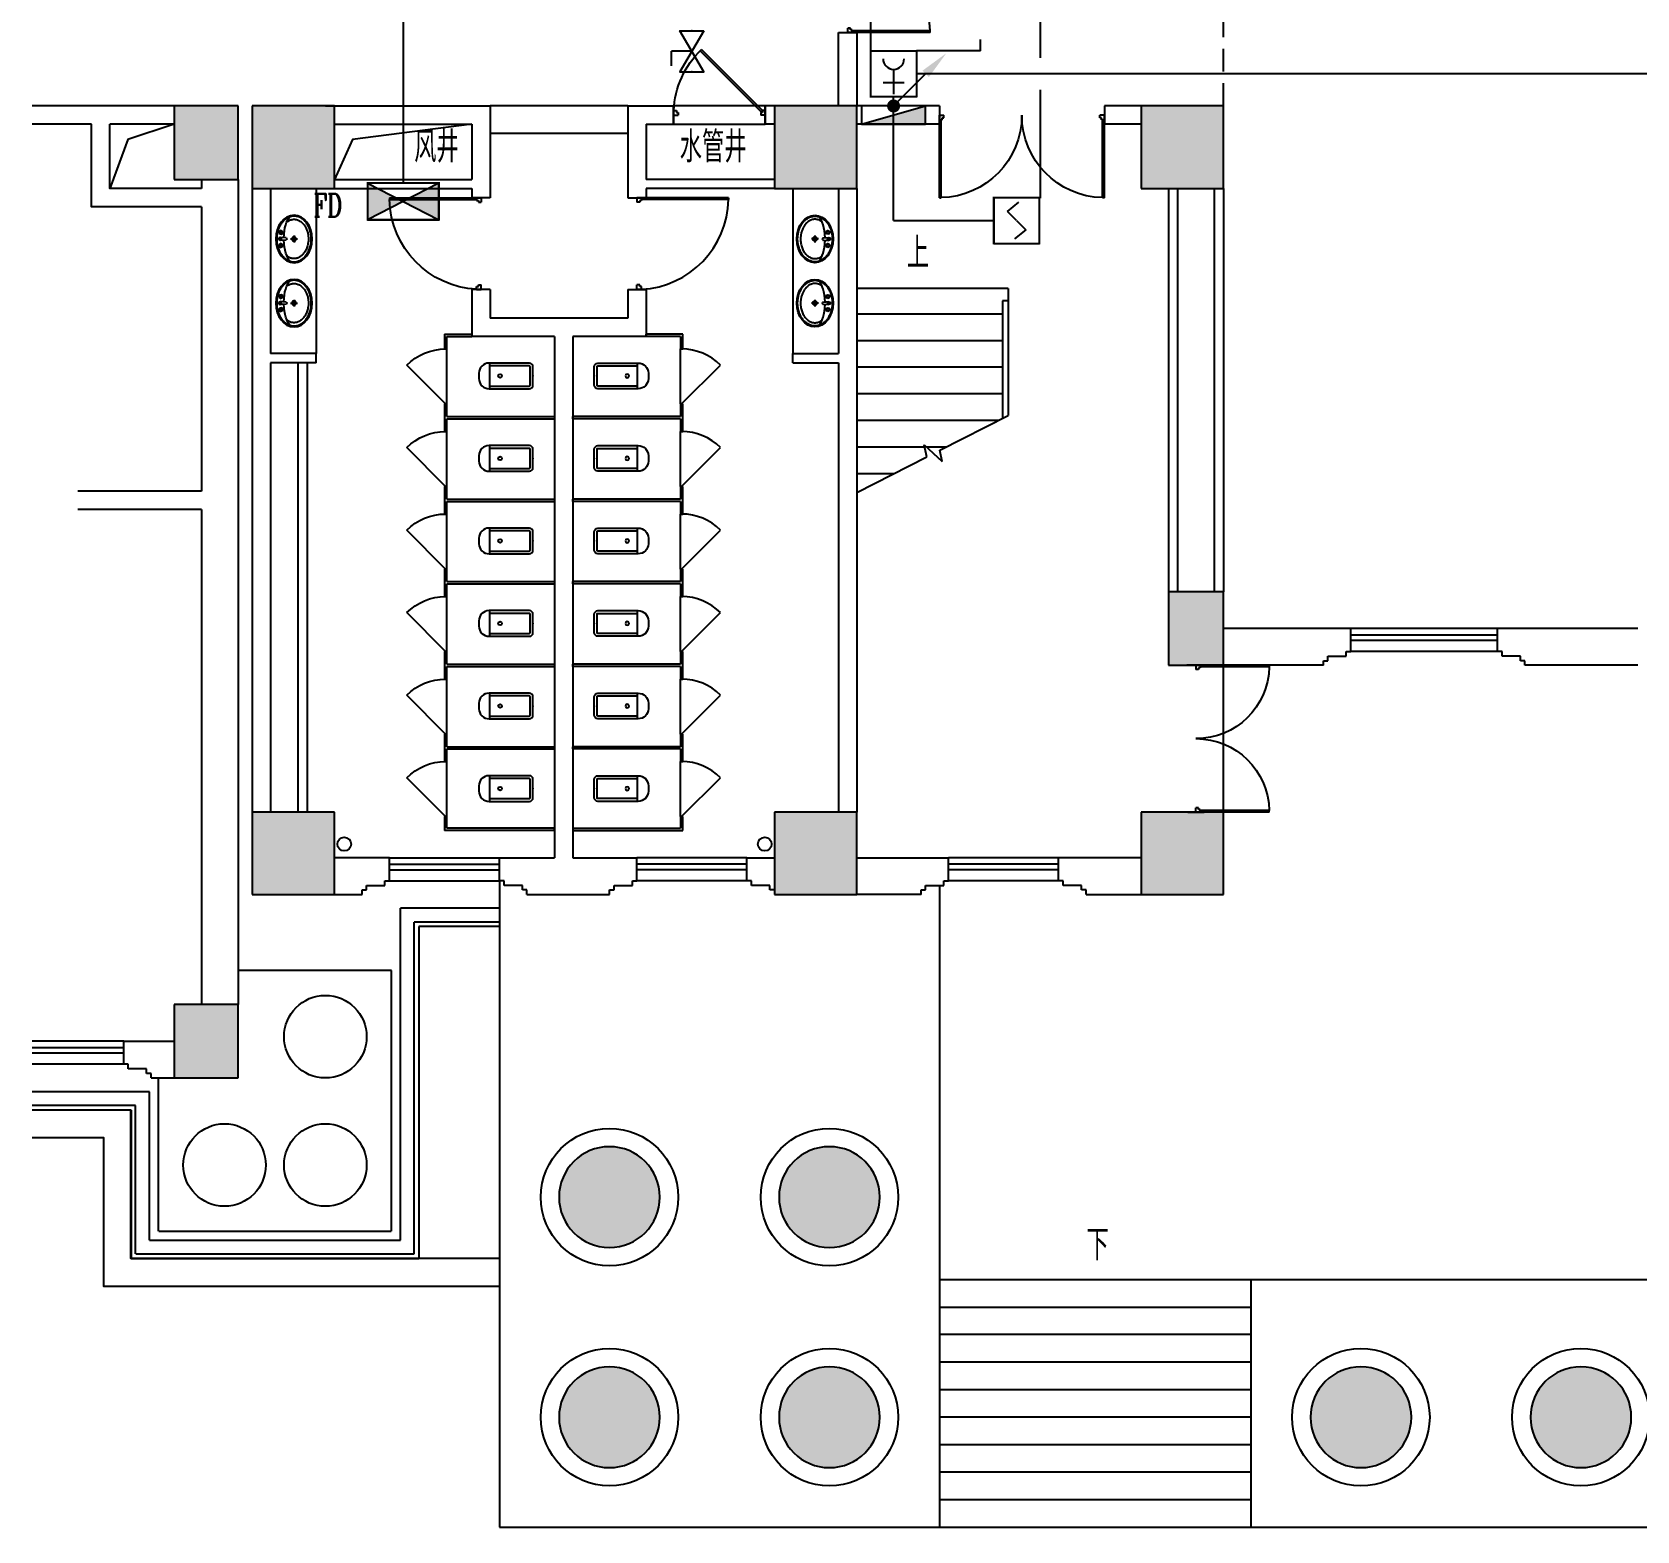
# Model space of a CAD drawing. Extents: x 190999 to 918899, y -200814 to 215286.
# Drawn here: x 686949 to 704460, y 56064 to 72409 of the extents above; entities that cross this region are included whole.
import ezdxf

# ---------------------------------------------------------------- set-up
doc = ezdxf.new("R2010")
doc.units = 0
doc.header["$LTSCALE"] = 1000
doc.header["$MEASUREMENT"] = 0
doc.linetypes.add('HIDDEN', pattern=[0.375, 0.25, -0.125])
for name, color, linetype in [('00-EQUIP', 3, 'Continuous'), ('00-LWIRE', 4, 'Continuous'), ('00-WIRE-4', 6, 'Continuous'), ('A-卫生间', 250, 'Continuous'), ('A-墙线', 2, 'Continuous'), ('A-外包装修', 250, 'Continuous'), ('A-外窗', 145, 'Continuous'), ('A-门', 167, 'Continuous'), ('COLUMN', 2, 'Continuous'), ('DIM_SYMB', 3, 'Continuous'), ('EQUIP_消火栓', 1, 'Continuous'), ('PUB_HATCH', 250, 'Continuous'), ('PUB_TEXT', 7, 'Continuous'), ('STAIR', 5, 'Continuous'), ('屋面排水', 4, 'Continuous'), ('房间名称', 7, 'Continuous'), ('暖通-风-说明', 3, 'Continuous'), ('洞口线', 165, 'Continuous'), ('雨水管', 151, 'Continuous')]:
    doc.layers.add(name, color=color, linetype=linetype)
doc.styles.add('_TCH_DIM', font='SIMPLEX', dxfattribs={"bigfont": 'GBCBIG'})
doc.styles.add('HZ-ZGBZ', font='romanc.shx', dxfattribs={"width": 0.65})
doc.styles.get("Standard").update_dxf_attribs({"font": 'simhei.ttf'})
doc.styles.add('XXK', font='romans.shx', dxfattribs={"width": 0.75, "bigfont": 'hzf.shx'})
doc.linetypes.add('XLINE', pattern='A,1,-0.2,["X",XXK,S=0.2,R=0,X=-0.1,Y=-0.09],-0.15', length=1.35)

# ---------------------------------------------------------------- blocks, each defined once
blk = doc.blocks.new('lt1f')
at = {"layer": 'STAIR'}
for p, q in [((1690, 1950), (1825, 1950)), ((1690, 1950), (1690, 300)), ((1825, 1950), (3076, 1950)), ((1825, 1950), (3076, 1950)), ((1825, 1950), (1825, 1890)), ((3454, 1205), (3076, 1950)), ((1825, 1890), (3107, 1890)), ((1970, 1890), (1970, 300)), ((2260, 1890), (2260, 300)), ((2550, 1890), (2550, 300)), ((2840, 1890), (2840, 300)), ((3130, 1844), (3130, 300)), ((3394, 1035), (3578, 1231)), ((3420, 1273), (3420, 1062)), ((3578, 1231), (3454, 1205)), ((3527, 1063), (3394, 1035)), ((3914, 300), (3527, 1063)), ((3420, 1040), (3420, 300)), ((3710, 701), (3710, 300)), ((1690, 300), (3914, 300))]:
    blk.add_line(p, q, dxfattribs=at)
blk = doc.blocks.new('m1800')
at = {"layer": 'A-墙线'}
for p, q in [((-900, -100), (-900, 100)), ((900, -100), (900, 100))]:
    blk.add_line(p, q, dxfattribs=at)
at = {"layer": 'A-门'}
for p, q in [((-900, 900), (-900, 0)), ((-900, 900), (-880, 900)), ((-880, 900), (-880, 50)), ((880, 900), (880, 50)), ((900, 900), (880, 900)), ((900, 900), (900, 0)), ((-900, 50), (-870, 50)), ((-900, 0), (-850, 0)), ((-870, 50), (-870, 30)), ((-870, 30), (-850, 30)), ((-850, 30), (-850, 0)), ((850, 30), (850, 0)), ((870, 30), (850, 30)), ((900, 0), (850, 0)), ((870, 50), (870, 30)), ((900, 50), (870, 50))]:
    blk.add_line(p, q, dxfattribs=at)
for centre, start, end in [((-900, 0), 0, 88.7267), ((900, 0), 91.2733, 180)]:
    blk.add_arc(centre, 900, start, end, dxfattribs=at)
blk = doc.blocks.new('m1000')
at = {"layer": 'A-墙线'}
for p, q in [((0, 0), (0, 200)), ((1000, 0), (1000, 200))]:
    blk.add_line(p, q, dxfattribs=at)
at = {"layer": 'A-门'}
for p, q in [((0, 1100), (0, 100)), ((0, 1100), (20, 1100)), ((20, 1100), (20, 150)), ((0, 150), (30, 150)), ((0, 100), (50, 100)), ((30, 150), (30, 130)), ((30, 130), (50, 130)), ((50, 130), (50, 100)), ((950, 130), (950, 100)), ((970, 130), (950, 130)), ((1000, 100), (950, 100)), ((970, 150), (970, 130)), ((1000, 150), (970, 150)), ((1000, 150), (1000, 100))]:
    blk.add_line(p, q, dxfattribs=at)
blk.add_arc((0, 100), 1000, 2.866, 88.854, dxfattribs=at)
blk = doc.blocks.new('手盆')
at = {"layer": 'A-卫生间'}
for p, q in [((113, 12), (46, 16)), ((160, 0), (235, 0)), ((198, -37), (198, 38)), ((113, -11), (46, -16))]:
    blk.add_line(p, q, dxfattribs=at)
for centre, major_axis, ratio, start_param, end_param in [((198, 0), (0, 259), 0.763797, 3.141593, 9.424778), ((194, 0), (0, 259), 0.413212, 0.351725, 1.519021), ((106, 0), (0, 13.9), 0.9, 3.760941, 5.663837), ((194, 0), (0, 259), 0.413212, 1.620217, 2.789865)]:
    blk.add_ellipse(centre, major_axis=major_axis, ratio=ratio, start_param=start_param, end_param=end_param, dxfattribs=at)
for centre, major_axis in [((46, 0), (0, 15.8)), ((56, 71), (0, 20.6)), ((56, 71), (0, 15.6)), ((198, 0), (0, 23.4)), ((56, -71), (0, 20.6)), ((56, -71), (0, 15.6))]:
    blk.add_ellipse(centre, major_axis=major_axis, ratio=0.9, dxfattribs=at)
for points, knots in [([(198, -249), (204, -249), (211, -249), (228, -246), (239, -243), (260, -236), (270, -231), (290, -218), (299, -211), (317, -194), (325, -185), (340, -164), (347, -153), (360, -129), (365, -116), (374, -90), (378, -76), (383, -48), (385, -34), (387, -5), (387, 9), (385, 38), (383, 52), (377, 80), (373, 94), (364, 120), (358, 133), (345, 156), (338, 167), (323, 187), (314, 197), (296, 213), (287, 220), (267, 232), (257, 237), (236, 244), (225, 247), (204, 249), (193, 249), (171, 247), (161, 245), (140, 237), (129, 232), (110, 221), (100, 213), (82, 197), (74, 188), (58, 168), (51, 157), (38, 133), (32, 121), (23, 95), (19, 81), (13, 53), (11, 39), (9, 10), (9, -4), (10, -33), (12, -47), (18, -75), (21, -89), (30, -115), (36, -128), (48, -152), (55, -163), (70, -184), (78, -193), (96, -210), (105, -218), (125, -230), (135, -235), (156, -243), (167, -246), (184, -249), (191, -249), (198, -249)], [0, 0, 0, 0, 0.105369, 0.105369, 0.278747, 0.278747, 0.452125, 0.452125, 0.625504, 0.625504, 0.798882, 0.798882, 0.97226, 0.97226, 1.145639, 1.145639, 1.319017, 1.319017, 1.492395, 1.492395, 1.665774, 1.665774, 1.839152, 1.839152, 2.01253, 2.01253, 2.185909, 2.185909, 2.359287, 2.359287, 2.532665, 2.532665, 2.706044, 2.706044, 2.879422, 2.879422, 3.0528, 3.0528, 3.226179, 3.226179, 3.399557, 3.399557, 3.572935, 3.572935, 3.746313, 3.746313, 3.919692, 3.919692, 4.09307, 4.09307, 4.266448, 4.266448, 4.439827, 4.439827, 4.613205, 4.613205, 4.786583, 4.786583, 4.959962, 4.959962, 5.13334, 5.13334, 5.306718, 5.306718, 5.480097, 5.480097, 5.653475, 5.653475, 5.826853, 5.826853, 6.000232, 6.000232, 6.17361, 6.17361, 6.283185, 6.283185, 6.283185, 6.283185]), ([(119, -185), (121, -187), (123, -188), (130, -193), (135, -196), (146, -202), (152, -205), (163, -209), (169, -210), (180, -213), (186, -214), (194, -214), (196, -214), (198, -214), (204, -214), (209, -214), (222, -212), (229, -210), (241, -206), (245, -204), (254, -200), (259, -197), (269, -191), (275, -187), (286, -178), (291, -173), (300, -162), (304, -158), (314, -145), (319, -137), (327, -123), (329, -118), (334, -107), (336, -101), (341, -89), (343, -83), (346, -71), (348, -64), (351, -49), (352, -40), (354, -22), (355, -13), (355, 5), (355, 14), (354, 32), (352, 41), (349, 58), (348, 66), (343, 81), (341, 89), (335, 104), (332, 111), (326, 125), (322, 132), (314, 144), (310, 150), (301, 162), (296, 167), (287, 177), (281, 181), (272, 189), (267, 192), (256, 199), (250, 202), (238, 207), (233, 209), (223, 211), (217, 212), (205, 214), (198, 214), (186, 213), (181, 213), (171, 211), (166, 210), (151, 205), (141, 200), (128, 191), (123, 188), (119, 185)], [5.740897, 5.740897, 5.740897, 5.740897, 5.780874, 5.780874, 5.896829, 5.896829, 6.012784, 6.012784, 6.128739, 6.128739, 6.240697, 6.240697, 6.283185, 6.283185, 6.283185, 6.399826, 6.399826, 6.5409, 6.5409, 6.634, 6.634, 6.7271, 6.7271, 6.852188, 6.852188, 6.977276, 6.977276, 7.077377, 7.077377, 7.229977, 7.229977, 7.317389, 7.317389, 7.404801, 7.404801, 7.497094, 7.497094, 7.589386, 7.589386, 7.712334, 7.712334, 7.835281, 7.835281, 7.958228, 7.958228, 8.081175, 8.081175, 8.194983, 8.194983, 8.30879, 8.30879, 8.422598, 8.422598, 8.537599, 8.537599, 8.6526, 8.6526, 8.767602, 8.767602, 8.884432, 8.884432, 8.982435, 8.982435, 9.119467, 9.119467, 9.224191, 9.224191, 9.328914, 9.328914, 9.470087, 9.470087, 9.571187, 9.571187, 9.672288, 9.672288, 9.874489, 9.874489, 9.967059, 9.967059, 9.967059, 9.967059])]:
    blk.add_open_spline(points, degree=3, knots=knots, dxfattribs=at)
blk.add_point((46, 0), dxfattribs=at)
blk = doc.blocks.new('bfm01')
at = {"layer": 'A-墙线'}
for p, q in [((-200, 0), (0, 0)), ((-200, -1000), (0, -1000))]:
    blk.add_line(p, q, dxfattribs=at)
at = {"layer": 'A-门'}
for p, q in [((-200, -1000), (-200, 0)), ((-100, 0), (-100, -50)), ((-70, -50), (-100, -50)), ((-50, -30), (-70, -30)), ((-70, -30), (-70, -50)), ((-64, -44), (-50, -30)), ((-64, -44), (603, -711)), ((-50, 0), (-50, -30)), ((-50, -30), (617, -697)), ((0, 0), (0, -1000)), ((-70, -950), (-100, -950)), ((-100, -1000), (-100, -950)), ((-50, -1000), (-100, -1000)), ((-70, -970), (-70, -950)), ((-50, -970), (-70, -970)), ((-50, -1000), (-50, -970))]:
    blk.add_line(p, q, dxfattribs=at)
blk.add_arc((-100, 0), 1000, 272.866, 315.8103, dxfattribs=at)
blk = doc.blocks.new('$TwtSys$00000434')
for p, q in [((-0.5, 0.5), (-0.5, -0.5)), ((-0.5, -0.5), (0.5, 0.5)), ((0.5, 0.5), (-0.5, 0.5)), ((0.5, -0.5), (0.5, 0.5)), ((-0.5, -0.5), (0.5, -0.5))]:
    blk.add_line(p, q)
blk.add_solid([(0.5, -0.5), (0.5, 0.5), (-0.5, -0.5)])
blk = doc.blocks.new('$lvtry$00000200')
for p, q in [((-140, -40, 0), (-140, -480, 0)), ((-110, -40, 0), (-110, -470, 0)), ((100, 0, 0), (-100, 0, 0)), ((100, -30, 0), (-100, -30, 0)), ((110, -470, 0), (110, -40, 0)), ((140, -480, 0), (140, -40, 0)), ((140, -470, 0), (-140, -470, 0)), ((-30, -590, 0), (30, -590, 0))]:
    blk.add_line(p, q)
blk.add_circle((0, -359, 0), 20)
for centre, radius, start, end in [((-100, -40, 0), 40, 90, 180), ((-100, -40, 0), 10, 90, 180), ((100, -40, 0), 40, 0, 90), ((100, -40, 0), 10, 0, 90), ((-30, -480, 0), 110, 180, 270), ((30, -480, 0), 110, 270, 0)]:
    blk.add_arc(centre, radius, start, end)
blk.add_point((0, 0))
blk = doc.blocks.new('$DorLib2D$00000114')
at = {"color": 0}
blk.add_line((0.5, 0), (-0.207, 0.707), dxfattribs=at)
blk.add_arc((0.5, 0), 1, 135, 180, dxfattribs=at)
blk = doc.blocks.new('_LINKPT1')
at = {"color": 0}
blk.add_line((0, 0), (0, 0), dxfattribs=at)
blk = doc.blocks.new('J62IR8YJ')
for p, q in [((-0.5, 1), (0.5, 1)), ((-0.5, 0), (-0.5, 1)), ((0.5, 1), (0.5, 0)), ((0, 0.598), (0, 0.06)), ((0.5, 0), (-0.5, 0)), ((-0.231, 0.312), (0.231, 0.312))]:
    blk.add_line(p, q)
at = {"const_width": 0.04, "flags": 128}
blk.add_lwpolyline([(-0.5, 0), (-0.5, 1), (0.5, 1), (0.5, 0)], close=True, dxfattribs=at)
blk.add_arc((0, 0.829), 0.231, 180, 0)
at = {"xscale": 0.002, "yscale": 0.00200000000000955, "zscale": 0.002}
for p in [(0, 1), (-0.5, 0.5), (0.5, 0.5), (0, 0)]:
    blk.add_blockref('_LINKPT1', p, dxfattribs=at)
at = {"flags": 9}
blk.add_attdef('A', (0, 0), '', height=0.00002, dxfattribs=at)
blk = doc.blocks.new('3S1KCGW2')
for p, q in [((0.5, 0.5), (-0.5, 0.5)), ((-0.5, 0.5), (-0.5, -0.5)), ((-0.2, 0.2), (0.05, 0.4)), ((0.5, -0.5), (0.5, 0.5)), ((0, 0), (-0.2, 0.2)), ((0, 0), (0.2, -0.2)), ((0.2, -0.2), (-0.05, -0.4)), ((-0.5, -0.5), (0.5, -0.5))]:
    blk.add_line(p, q)
at = {"const_width": 0.04, "flags": 128}
blk.add_lwpolyline([(-0.5, -0.5), (-0.5, 0.5), (0.5, 0.5), (0.5, -0.5)], close=True, dxfattribs=at)
at = {"xscale": 0.002, "yscale": 0.002, "zscale": 0.002}
for p in [(0, 0.5), (-0.5, 0), (0.5, 0), (0, -0.5)]:
    blk.add_blockref('_LINKPT1', p, dxfattribs=at)
at = {"flags": 9}
blk.add_attdef('A', (0, 0), '', height=0.00002, dxfattribs=at)
blk = doc.blocks.new('6H2KALM6')
for p, q in [((-0.78, 0.4), (0.78, -0.4)), ((0.78, 0.4), (-0.78, -0.4)), ((0.78, 0.4), (-0.78, 0.4)), ((-0.78, 0.4), (-0.78, -0.4)), ((0.78, -0.4), (0.78, 0.4)), ((-0.78, -0.4), (0.78, -0.4))]:
    blk.add_line(p, q)
at = {"const_width": 0.04}
blk.add_lwpolyline([(-0.78, 0.4), (-0.78, -0.4), (0.78, -0.4), (0.78, 0.4)], close=True, dxfattribs=at)
for points in [[(-0.78, 0.4), (0, 0), (-0.78, -0.4)], [(0.78, 0.4), (0, 0), (0.78, -0.4)]]:
    blk.add_solid(points)
at = {"xscale": 0.002, "yscale": 0.002, "zscale": 0.002}
for p in [(0, 0.4), (-0.78, 0), (0.78, 0), (0, -0.4)]:
    blk.add_blockref('_LINKPT1', p, dxfattribs=at)
at = {"flags": 9}
blk.add_attdef('A', (0, 0), '', height=0.00002, dxfattribs=at)
blk = doc.blocks.new('$VALVE$00000437')
for p in [(0, 0), (87, 124.3)]:
    blk.add_line(p, (0, 124.3))
blk.add_lwpolyline([(-125.2, -72.3), (125.2, 72.3), (125.2, -72.3), (-125.2, 72.3)], close=True)
for p in [(-125.2, 0), (125.2, 0)]:
    blk.add_point(p)
blk = doc.blocks.new('_WRLD1L')
for p, q in [((0.7, 0.7), (0, 0)), ((0.104, 0.104), (0.104, 0.104)), ((-0.104, -0.104), (-0.104, -0.104))]:
    blk.add_line(p, q)
at = {"const_width": 0.142}
blk.add_lwpolyline([(-0.071, 0, 1), (0.071, 0, 1)], format="xyb", close=True, dxfattribs=at)
blk.add_solid([(0.63, 0.77), (0.77, 0.63), (1.15, 1.15)])
at = {"width": 0.8, "flags": 9}
blk.add_attdef('A', (0, 0), '', height=0.00002, dxfattribs=at)

msp = doc.modelspace()

# ---------------------------------------------------------------- hatches: boundary and pattern name
at = {"layer": 'PUB_HATCH'}
for points in [[(689198.5, 71603.7), (688498.5, 71603.7), (688498.5, 70803.7), (689198.5, 70803.7)], [(690248.5, 71603.7), (689348.5, 71603.7), (689348.5, 70703.7), (690248.5, 70703.7)], [(695948.5, 71603.7), (695048.5, 71603.7), (695048.5, 70703.7), (695948.5, 70703.7)], [(699948.5, 71603.7), (699048.5, 71603.7), (699048.5, 70703.7), (699948.5, 70703.7)], [(699948.5, 66303.7), (699348.5, 66303.7), (699348.5, 65503.7), (699948.5, 65503.7)], [(690248.5, 63903.7), (689348.5, 63903.7), (689348.5, 63003.7), (690248.5, 63003.7)], [(695948.5, 63903.7), (695048.5, 63903.7), (695048.5, 63003.7), (695948.5, 63003.7)], [(699948.5, 63903.7), (699048.5, 63903.7), (699048.5, 63003.7), (699948.5, 63003.7)], [(689198.5, 61803.7), (688498.5, 61803.7), (688498.5, 61003.7), (689198.5, 61003.7)], [(692698.5, 59703.7, 1), (693798.5, 59703.7, 1)], [(696198.5, 59703.7, 1), (695098.5, 59703.7, 1)], [(692698.5, 57303.7, 1), (693798.5, 57303.7, 1)], [(695098.5, 57303.7, 1), (696198.5, 57303.7, 1)], [(700898.5, 57303.7, 1), (701998.5, 57303.7, 1)], [(703298.5, 57303.7, 1), (704398.5, 57303.7, 1)]]:
    msp.add_hatch(color=256, dxfattribs=at).paths.add_polyline_path(points)

# ---------------------------------------------------------------- linework, layer by layer
at = {"layer": '00-WIRE-4'}
for p, q in [((697948.5, 76628.7), (697948.5, 72128.7)), ((690998.5, 73053.7), (690998.5, 70763.4)), ((696348.8, 70353.7), (696348.8, 71703.7)), ((697948.5, 71778.7), (697948.5, 70596.9)), ((696348.8, 70353.7), (697441.5, 70353.7))]:
    msp.add_line(p, q, dxfattribs=at)
at = {"layer": '00-WIRE-4', "linetype": 'XLINE'}
for p, q in [((696098.8, 72203.7), (696098.8, 73128.7)), ((697298.5, 72203.7), (697298.5, 72328.7)), ((697298.5, 72203.7), (696598.8, 72203.7)), ((720698.5, 71953.7), (696598.8, 71953.7))]:
    msp.add_line(p, q, dxfattribs=at)
at = {"layer": 'A-卫生间', "linetype": 'HIDDEN'}
msp.add_line((699948.5, 71603.7), (699948.5, 75003.7), dxfattribs=at)
at = {"layer": 'A-卫生间'}
for p, q in [((693448.5, 71603.7), (691948.5, 71603.7)), ((693448.5, 71303.7), (691948.5, 71303.7)), ((690048.5, 70703.7), (690048.5, 68903.7)), ((695248.5, 70703.7), (695248.5, 68903.7)), ((691448.5, 69116.2), (691448.5, 68953.7)), ((691448.5, 69116.2), (691748.5, 69116.2)), ((691473.5, 68953.7), (691473.5, 69091.2)), ((691473.5, 69091.2), (691748.5, 69091.2)), ((691748.5, 69116.2), (691748.5, 69091.2)), ((694048.5, 69116.2), (693648.5, 69116.2)), ((693648.5, 69091.2), (693648.5, 69116.2)), ((694023.5, 69091.2), (693648.5, 69091.2)), ((694023.5, 69091.2), (694023.5, 68953.7)), ((694048.5, 68953.7), (694048.5, 69116.2)), ((691448.5, 68953.7), (691473.5, 68953.7)), ((694023.5, 68953.7), (694048.5, 68953.7)), ((689848.5, 68803.7), (689848.5, 63903.7)), ((689948.5, 68803.7), (689948.5, 63903.7)), ((691473.5, 68353.7), (691448.5, 68353.7)), ((691448.5, 68353.7), (691448.5, 68191.2)), ((691473.5, 68216.2), (691473.5, 68353.7)), ((694048.5, 68353.7), (694023.5, 68353.7)), ((694023.5, 68353.7), (694023.5, 68216.2)), ((694048.5, 68191.2), (694048.5, 68353.7)), ((691448.5, 68191.2), (691448.5, 68053.7)), ((691473.5, 68216.2), (692648.5, 68216.2)), ((691473.5, 68053.7), (691473.5, 68191.2)), ((691473.5, 68191.2), (692648.5, 68191.2)), ((692648.5, 68216.2), (692648.5, 68191.2)), ((694023.5, 68216.2), (692848.5, 68216.2)), ((692848.5, 68191.2), (692848.5, 68216.2)), ((694023.5, 68191.2), (692848.5, 68191.2)), ((694023.5, 68191.2), (694023.5, 68053.7)), ((694048.5, 68053.7), (694048.5, 68191.2)), ((691448.5, 68053.7), (691473.5, 68053.7)), ((694023.5, 68053.7), (694048.5, 68053.7)), ((691473.5, 67453.7), (691448.5, 67453.7)), ((691448.5, 67453.7), (691448.5, 67291.2)), ((691473.5, 67316.2), (691473.5, 67453.7)), ((694048.5, 67453.7), (694023.5, 67453.7)), ((694023.5, 67453.7), (694023.5, 67316.2)), ((694048.5, 67291.2), (694048.5, 67453.7)), ((691448.5, 67291.2), (691448.5, 67153.7)), ((691473.5, 67316.2), (692648.5, 67316.2)), ((691473.5, 67153.7), (691473.5, 67291.2)), ((691473.5, 67291.2), (692648.5, 67291.2)), ((692648.5, 67316.2), (692648.5, 67291.2)), ((694023.5, 67316.2), (692848.5, 67316.2)), ((692848.5, 67291.2), (692848.5, 67316.2)), ((694023.5, 67291.2), (692848.5, 67291.2)), ((694023.5, 67291.2), (694023.5, 67153.7)), ((694048.5, 67153.7), (694048.5, 67291.2)), ((691448.5, 67153.7), (691473.5, 67153.7)), ((694023.5, 67153.7), (694048.5, 67153.7)), ((691473.5, 66553.7), (691448.5, 66553.7)), ((691448.5, 66553.7), (691448.5, 66391.2)), ((691473.5, 66416.2), (691473.5, 66553.7)), ((694048.5, 66553.7), (694023.5, 66553.7)), ((694023.5, 66553.7), (694023.5, 66416.2)), ((694048.5, 66391.2), (694048.5, 66553.7)), ((691448.5, 66391.2), (691448.5, 66253.7)), ((691473.5, 66416.2), (692648.5, 66416.2)), ((691473.5, 66391.2), (692648.5, 66391.2)), ((691473.5, 66253.7), (691473.5, 66391.2)), ((692648.5, 66416.2), (692648.5, 66391.2)), ((694023.5, 66416.2), (692848.5, 66416.2)), ((692848.5, 66391.2), (692848.5, 66416.2)), ((694023.5, 66391.2), (692848.5, 66391.2)), ((694023.5, 66391.2), (694023.5, 66253.7)), ((694048.5, 66253.7), (694048.5, 66391.2)), ((691448.5, 66253.7), (691473.5, 66253.7)), ((694023.5, 66253.7), (694048.5, 66253.7)), ((691473.5, 65653.7), (691448.5, 65653.7)), ((691448.5, 65653.7), (691448.5, 65491.2)), ((691473.5, 65516.2), (691473.5, 65653.7)), ((691473.5, 65516.2), (692648.5, 65516.2)), ((692648.5, 65516.2), (692648.5, 65491.2)), ((694023.5, 65516.2), (692848.5, 65516.2)), ((692848.5, 65491.2), (692848.5, 65516.2)), ((694048.5, 65653.7), (694023.5, 65653.7)), ((694023.5, 65653.7), (694023.5, 65516.2)), ((694048.5, 65491.2), (694048.5, 65653.7)), ((691448.5, 65491.2), (691448.5, 65353.7)), ((691448.5, 65353.7), (691473.5, 65353.7)), ((691473.5, 65491.2), (692648.5, 65491.2)), ((691473.5, 65353.7), (691473.5, 65491.2)), ((694023.5, 65491.2), (692848.5, 65491.2)), ((694023.5, 65491.2), (694023.5, 65353.7)), ((694023.5, 65353.7), (694048.5, 65353.7)), ((694048.5, 65353.7), (694048.5, 65491.2)), ((691473.5, 64753.7), (691448.5, 64753.7)), ((691448.5, 64753.7), (691448.5, 64591.2)), ((691473.5, 64616.2), (691473.5, 64753.7)), ((691473.5, 64616.2), (692648.5, 64616.2)), ((692648.5, 64616.2), (692648.5, 64591.2)), ((694023.5, 64616.2), (692848.5, 64616.2)), ((692848.5, 64591.2), (692848.5, 64616.2)), ((694048.5, 64753.7), (694023.5, 64753.7)), ((694023.5, 64753.7), (694023.5, 64616.2)), ((694048.5, 64591.2), (694048.5, 64753.7)), ((691448.5, 64591.2), (691448.5, 64453.7)), ((691448.5, 64453.7), (691473.5, 64453.7)), ((691473.5, 64453.7), (691473.5, 64591.2)), ((691473.5, 64591.2), (692648.5, 64591.2)), ((694023.5, 64591.2), (692848.5, 64591.2)), ((694023.5, 64591.2), (694023.5, 64453.7)), ((694023.5, 64453.7), (694048.5, 64453.7)), ((694048.5, 64453.7), (694048.5, 64591.2)), ((691473.5, 63853.7), (691448.5, 63853.7)), ((691448.5, 63853.7), (691448.5, 63703.7)), ((691473.5, 63728.7), (691473.5, 63853.7)), ((694048.5, 63853.7), (694023.5, 63853.7)), ((694023.5, 63853.7), (694023.5, 63728.7)), ((694048.5, 63703.7), (694048.5, 63853.7)), ((692648.5, 63703.7), (691448.5, 63703.7)), ((692648.5, 63728.7), (691473.5, 63728.7)), ((692648.5, 63703.7), (692648.5, 63728.7)), ((692848.5, 63728.7), (694023.5, 63728.7)), ((692848.5, 63728.7), (692848.5, 63703.7)), ((692848.5, 63703.7), (694048.5, 63703.7))]:
    msp.add_line(p, q, dxfattribs=at)
at = {"layer": 'A-墙线'}
for p, q in [((695748.5, 71603.7), (695748.5, 72403.7)), ((695948.5, 72403.7), (695948.5, 71603.7)), ((688498.5, 71603.7), (686948.5, 71603.7)), ((690148.5, 71603.7), (691948.5, 71603.7)), ((691948.5, 71603.7), (691948.5, 70603.7)), ((693448.5, 71603.7), (693448.5, 70603.7)), ((693448.5, 71603.7), (693948.5, 71603.7)), ((693948.5, 71603.7), (693948.5, 71403.7)), ((695048.5, 71603.7), (694948.5, 71603.7)), ((694948.5, 71603.7), (694948.5, 71403.7)), ((696848.5, 71603.7), (695948.5, 71603.7)), ((699048.5, 71603.7), (698648.5, 71603.7)), ((687598.5, 71403.7), (686948.5, 71403.7)), ((688498.5, 71403.7), (687798.5, 71403.7)), ((690248.5, 71403.7), (691748.5, 71403.7)), ((691748.5, 71403.7), (691748.5, 70803.7)), ((693648.5, 71403.7), (693648.5, 70803.7)), ((693648.5, 71403.7), (693948.5, 71403.7)), ((695048.5, 71403.7), (694948.5, 71403.7)), ((696848.5, 71403.7), (695948.5, 71403.7)), ((699048.5, 71403.7), (698648.5, 71403.7)), ((688798.5, 70803.7), (688798.5, 70703.7)), ((689198.5, 70803.7), (689198.5, 61803.7)), ((690248.5, 70803.7), (691748.5, 70803.7)), ((695048.5, 70803.7), (693648.5, 70803.7)), ((689348.5, 70703.7), (689348.5, 63903.7)), ((689548.5, 70703.7), (689548.5, 68903.7)), ((690248.5, 70703.7), (691748.5, 70703.7)), ((691748.5, 70703.7), (691748.5, 70603.7)), ((693648.5, 70703.7), (693648.5, 70603.7)), ((695048.5, 70703.7), (693648.5, 70703.7)), ((695748.5, 70703.7), (695748.5, 68903.7)), ((695948.5, 70703.7), (695948.5, 63903.7)), ((699348.5, 70703.7), (699348.5, 66303.7)), ((699448.5, 70703.7), (699448.5, 66303.7)), ((699848.5, 70703.7), (699848.5, 66303.7)), ((699948.5, 70703.7), (699948.5, 66303.7)), ((688798.5, 70503.7), (688798.5, 67403.7)), ((691748.5, 69603.7), (691748.5, 69091.2)), ((691948.5, 69603.7), (691948.5, 69291.2)), ((693448.5, 69603.7), (693448.5, 69291.2)), ((693648.5, 69603.7), (693648.5, 69091.2)), ((693448.5, 69291.2), (691948.5, 69291.2)), ((692648.5, 69091.2), (691748.5, 69091.2)), ((692648.5, 69091.2), (692648.5, 63403.7)), ((692848.5, 69091.2), (692848.5, 63403.7)), ((693648.5, 69091.2), (692848.5, 69091.2)), ((690048.5, 68903.7), (689548.5, 68903.7)), ((690048.5, 68803.7), (690048.5, 68903.7)), ((695248.5, 68903.7), (695748.5, 68903.7)), ((695248.5, 68803.7), (695248.5, 68903.7)), ((689548.5, 68803.7), (689548.5, 63903.7)), ((690048.5, 68803.7), (689548.5, 68803.7)), ((695248.5, 68803.7), (695748.5, 68803.7)), ((695748.5, 68803.7), (695748.5, 63903.7)), ((688798.5, 67403.7), (687448.5, 67403.7)), ((688798.5, 67203.7), (687448.5, 67203.7)), ((688798.5, 67203.7), (688798.5, 61803.7)), ((701338.3, 65903.7), (699948.5, 65903.7)), ((701338.3, 65653.7), (701338.3, 65903.7)), ((704470.6, 65903.7), (702938.3, 65903.7)), ((702938.3, 65653.7), (702938.3, 65903.7)), ((701038.3, 65503.7), (699548.5, 65503.7)), ((701038.3, 65503.7), (701038.3, 65553.7)), ((701038.3, 65553.7), (701088.3, 65553.7)), ((701088.3, 65553.7), (701088.3, 65603.7)), ((701088.3, 65603.7), (701288.3, 65603.7)), ((701288.3, 65653.7), (701338.3, 65653.7)), ((701288.3, 65603.7), (701288.3, 65653.7)), ((702988.3, 65653.7), (702938.3, 65653.7)), ((702988.3, 65603.7), (702988.3, 65653.7)), ((703188.3, 65603.7), (702988.3, 65603.7)), ((703188.3, 65553.7), (703188.3, 65603.7)), ((703238.3, 65553.7), (703188.3, 65553.7)), ((703238.3, 65503.7), (703238.3, 65553.7)), ((704470.6, 65503.7), (703238.3, 65503.7)), ((690848.5, 63403.7), (690248.5, 63403.7)), ((690848.5, 63153.7), (690848.5, 63403.7)), ((692048.5, 63403.7), (692648.5, 63403.7)), ((692048.5, 63153.7), (692048.5, 63403.7)), ((692848.5, 63403.7), (693548.5, 63403.7)), ((693548.5, 63153.7), (693548.5, 63403.7)), ((694748.5, 63403.7), (695048.5, 63403.7)), ((694748.5, 63153.7), (694748.5, 63403.7)), ((695948.5, 63403.7), (696948.5, 63403.7)), ((696948.5, 63153.7), (696948.5, 63403.7)), ((698148.5, 63153.7), (698148.5, 63403.7)), ((699048.5, 63403.7), (698148.5, 63403.7)), ((690548.5, 63003.7), (690548.5, 63053.7)), ((690548.5, 63053.7), (690598.5, 63053.7)), ((690598.5, 63053.7), (690598.5, 63103.7)), ((690598.5, 63103.7), (690798.5, 63103.7)), ((690798.5, 63153.7), (690848.5, 63153.7)), ((690798.5, 63103.7), (690798.5, 63153.7)), ((692098.5, 63153.7), (692048.5, 63153.7)), ((692098.5, 63103.7), (692098.5, 63153.7)), ((692298.5, 63103.7), (692098.5, 63103.7)), ((692298.5, 63053.7), (692298.5, 63103.7)), ((692348.5, 63053.7), (692298.5, 63053.7)), ((692348.5, 63003.7), (692348.5, 63053.7)), ((693248.5, 63003.7), (693248.5, 63053.7)), ((693248.5, 63053.7), (693298.5, 63053.7)), ((693298.5, 63053.7), (693298.5, 63103.7)), ((693298.5, 63103.7), (693498.5, 63103.7)), ((693498.5, 63153.7), (693548.5, 63153.7)), ((693498.5, 63103.7), (693498.5, 63153.7)), ((694798.5, 63153.7), (694748.5, 63153.7)), ((694798.5, 63103.7), (694798.5, 63153.7)), ((694998.5, 63103.7), (694798.5, 63103.7)), ((694998.5, 63053.7), (694998.5, 63103.7)), ((695048.5, 63053.7), (694998.5, 63053.7)), ((696648.5, 63003.7), (696648.5, 63053.7)), ((696648.5, 63053.7), (696698.5, 63053.7)), ((696698.5, 63053.7), (696698.5, 63103.7)), ((696698.5, 63103.7), (696898.5, 63103.7)), ((696898.5, 63153.7), (696948.5, 63153.7)), ((696898.5, 63103.7), (696898.5, 63153.7)), ((698198.5, 63153.7), (698148.5, 63153.7)), ((698198.5, 63103.7), (698198.5, 63153.7)), ((698398.5, 63103.7), (698198.5, 63103.7)), ((698398.5, 63053.7), (698398.5, 63103.7)), ((698448.5, 63053.7), (698398.5, 63053.7)), ((698448.5, 63003.7), (698448.5, 63053.7)), ((690248.5, 63003.7), (690548.5, 63003.7)), ((692348.5, 63003.7), (693248.5, 63003.7)), ((696648.5, 63003.7), (695948.5, 63003.7)), ((698448.5, 63003.7), (699048.5, 63003.7)), ((687948.5, 61403.7), (688498.5, 61403.7)), ((687948.5, 61153.7), (687948.5, 61403.7)), ((687998.5, 61153.7), (687948.5, 61153.7)), ((687998.5, 61103.7), (687998.5, 61153.7)), ((688198.5, 61103.7), (687998.5, 61103.7)), ((688198.5, 61053.7), (688198.5, 61103.7)), ((688248.5, 61053.7), (688198.5, 61053.7)), ((688248.5, 61003.7), (688248.5, 61053.7)), ((688248.5, 61003.7), (688498.5, 61003.7))]:
    msp.add_line(p, q, dxfattribs=at)
for points in [[(688798.5, 70503.7), (687598.5, 70503.7), (687598.5, 71403.7)], [(688798.5, 70703.7), (687798.5, 70703.7), (687798.5, 71403.7)]]:
    msp.add_lwpolyline(points, dxfattribs=at)
at = {"layer": 'A-外包装修'}
for p, q in [((692048.5, 63153.7), (692048.5, 56103.7)), ((696848.5, 63103.7), (696848.5, 56103.7)), ((690968.5, 59233.7), (690968.5, 62853.7)), ((692048.5, 62853.7), (690968.5, 62853.7)), ((691118.5, 59083.7), (691118.5, 62703.7)), ((692048.5, 62703.7), (691118.5, 62703.7)), ((691168.5, 62653.7), (691168.5, 59033.7)), ((692048.5, 62653.7), (691168.5, 62653.7)), ((690868.5, 62173.7), (689198.5, 62173.7)), ((690868.5, 59333.7), (690868.5, 62173.7)), ((688328.5, 59333.7), (688328.5, 61003.7)), ((688228.5, 60853.7), (686948.5, 60853.7)), ((688228.5, 59233.7), (688228.5, 60853.7)), ((688078.5, 60703.7), (686948.5, 60703.7)), ((688028.5, 60653.7), (686948.5, 60653.7)), ((688028.5, 60653.7), (688028.5, 59033.7)), ((688078.5, 59083.7), (688078.5, 60703.7)), ((688230, 59233.7), (690967.1, 59233.7)), ((688330, 59333.7), (690867.1, 59333.7)), ((688030, 59033.7), (691167.1, 59033.7)), ((688080, 59083.7), (691117.1, 59083.7)), ((700248.5, 58803.7), (700248.5, 56103.7)), ((700248.5, 58803.7), (705048.5, 58803.7)), ((692048.5, 56103.7), (696848.5, 56103.7)), ((700248.5, 56103.7), (705048.5, 56103.7))]:
    msp.add_line(p, q, dxfattribs=at)
for centre, radius in [((690148.5, 61453.7), 450), ((689048.5, 60053.7), 450), ((690148.5, 60053.7), 450), ((693248.5, 59703.7), 750), ((695648.5, 59703.7), 750), ((693248.5, 57303.7), 750), ((695648.5, 57303.7), 750), ((701448.5, 57303.7), 750), ((703848.5, 57303.7), 750)]:
    msp.add_circle(centre, radius, dxfattribs=at)
at = {"layer": 'A-外窗'}
for p, q in [((702938.3, 65903.7), (701338.3, 65903.7)), ((702938.3, 65833.7), (701338.3, 65833.7)), ((702938.3, 65773.7), (701338.3, 65773.7)), ((702938.3, 65653.7), (701338.3, 65653.7)), ((690848.5, 63403.7), (692048.5, 63403.7)), ((694748.5, 63403.7), (693548.5, 63403.7)), ((698148.5, 63403.7), (696948.5, 63403.7)), ((690848.5, 63333.7), (692048.5, 63333.7)), ((690848.5, 63273.7), (692048.5, 63273.7)), ((694748.5, 63333.7), (693548.5, 63333.7)), ((694748.5, 63273.7), (693548.5, 63273.7)), ((698148.5, 63333.7), (696948.5, 63333.7)), ((698148.5, 63273.7), (696948.5, 63273.7)), ((690848.5, 63153.7), (692048.5, 63153.7)), ((694748.5, 63153.7), (693548.5, 63153.7)), ((698148.5, 63153.7), (696948.5, 63153.7)), ((687948.5, 61403.7), (686948.5, 61403.7)), ((687948.5, 61333.7), (686948.5, 61333.7)), ((687948.5, 61273.7), (686948.5, 61273.7)), ((687948.5, 61153.7), (686948.5, 61153.7))]:
    msp.add_line(p, q, dxfattribs=at)
at = {"layer": 'A-门'}
for p, q in [((691473.5, 68353.7), (691473.5, 68953.7)), ((694023.5, 68353.7), (694023.5, 68953.7)), ((691473.5, 67453.7), (691473.5, 68053.7)), ((694023.5, 67453.7), (694023.5, 68053.7)), ((691473.5, 66553.7), (691473.5, 67153.7)), ((694023.5, 66553.7), (694023.5, 67153.7)), ((691473.5, 65653.7), (691473.5, 66253.7)), ((694023.5, 65653.7), (694023.5, 66253.7)), ((699948.5, 63903.7), (699948.5, 65503.7)), ((691473.5, 64753.7), (691473.5, 65353.7)), ((694023.5, 64753.7), (694023.5, 65353.7)), ((691473.5, 63853.7), (691473.5, 64453.7)), ((694023.5, 63853.7), (694023.5, 64453.7))]:
    msp.add_line(p, q, dxfattribs=at)
at = {"layer": 'COLUMN'}
for p, q in [((689198.5, 71603.7), (688498.5, 71603.7)), ((688498.5, 71603.7), (688498.5, 70803.7)), ((689198.5, 70803.7), (689198.5, 71603.7)), ((690248.5, 71603.7), (689348.5, 71603.7)), ((689348.5, 71603.7), (689348.5, 70703.7)), ((690248.5, 70703.7), (690248.5, 71603.7)), ((695948.5, 71603.7), (695048.5, 71603.7)), ((695048.5, 71603.7), (695048.5, 70703.7)), ((695948.5, 70703.7), (695948.5, 71603.7)), ((699948.5, 71603.7), (699048.5, 71603.7)), ((699048.5, 71603.7), (699048.5, 70703.7)), ((699948.5, 70703.7), (699948.5, 71603.7)), ((688498.5, 70803.7), (689198.5, 70803.7)), ((689348.5, 70703.7), (690248.5, 70703.7)), ((695048.5, 70703.7), (695948.5, 70703.7)), ((699048.5, 70703.7), (699948.5, 70703.7)), ((699948.5, 66303.7), (699348.5, 66303.7)), ((699348.5, 66303.7), (699348.5, 65503.7)), ((699948.5, 65503.7), (699948.5, 66303.7)), ((699348.5, 65503.7), (699948.5, 65503.7)), ((690248.5, 63903.7), (689348.5, 63903.7)), ((689348.5, 63903.7), (689348.5, 63003.7)), ((690248.5, 63003.7), (690248.5, 63903.7)), ((695948.5, 63903.7), (695048.5, 63903.7)), ((695048.5, 63903.7), (695048.5, 63003.7)), ((695948.5, 63003.7), (695948.5, 63903.7)), ((699948.5, 63903.7), (699048.5, 63903.7)), ((699048.5, 63903.7), (699048.5, 63003.7)), ((699948.5, 63003.7), (699948.5, 63903.7)), ((689348.5, 63003.7), (690248.5, 63003.7)), ((695048.5, 63003.7), (695948.5, 63003.7)), ((699048.5, 63003.7), (699948.5, 63003.7)), ((689198.5, 61803.7), (688498.5, 61803.7)), ((688498.5, 61803.7), (688498.5, 61003.7)), ((689198.5, 61003.7), (689198.5, 61803.7)), ((688498.5, 61003.7), (689198.5, 61003.7))]:
    msp.add_line(p, q, dxfattribs=at)
for centre, start, end in [((693248.5, 59703.7), 0, 180), ((695648.5, 59703.7), 0, 180), ((693248.5, 59703.7), 180, 0), ((695648.5, 59703.7), 180, 0), ((693248.5, 57303.7), 0, 180), ((695648.5, 57303.7), 0, 180), ((701448.5, 57303.7), 0, 180), ((703848.5, 57303.7), 0, 180), ((693248.5, 57303.7), 180, 0), ((695648.5, 57303.7), 180, 0), ((701448.5, 57303.7), 180, 0), ((703848.5, 57303.7), 180, 0)]:
    msp.add_arc(centre, 550, start, end, dxfattribs=at)
at = {"layer": 'DIM_SYMB'}
for points in [[(696743.5, 69613.7, 0, 0, 0), (696743.5, 68183.7, 80, 0, 0), (696743.5, 67883.7, 0, 0, 0)], [(698548.5, 58803.7, 0, 0, 0), (698548.5, 56403.7, 80, 0, 0), (698548.5, 56103.7, 0, 0, 0)]]:
    msp.add_lwpolyline(points, format="xyseb", dxfattribs=at)
at = {"layer": 'STAIR'}
for p, q in [((696848.5, 58803.7), (700248.5, 58803.7)), ((696848.5, 58503.7), (700248.5, 58503.7)), ((700248.5, 58203.7), (696848.5, 58203.7)), ((700248.5, 57903.7), (696848.5, 57903.7)), ((700248.5, 57603.7), (696848.5, 57603.7)), ((700248.5, 57303.7), (696848.5, 57303.7)), ((700248.5, 57003.7), (696848.5, 57003.7)), ((700248.5, 56703.7), (696848.5, 56703.7)), ((700248.5, 56403.7), (696848.5, 56403.7)), ((696848.5, 56103.7), (700248.5, 56103.7))]:
    msp.add_line(p, q, dxfattribs=at)
at = {"layer": '屋面排水'}
for points in [[(692048.5, 59033.7), (688027.1, 59033.7), (688027.1, 60653.7), (686948.5, 60653.7)], [(686948.5, 60353.7), (687727.1, 60353.7), (687727.1, 58733.7), (692048.5, 58733.7)]]:
    msp.add_lwpolyline(points, dxfattribs=at)
at = {"layer": '洞口线'}
for points in [[(688498.5, 71403.7), (687994.4, 71239.5), (687798.5, 70703.7)], [(691748.5, 71403.7), (690444.4, 71239.5), (690248.5, 70803.7)]]:
    msp.add_lwpolyline(points, dxfattribs=at)
at = {"layer": '雨水管'}
for centre in [(690354.9, 63553.7), (694942.2, 63553.7)]:
    msp.add_circle(centre, 75, dxfattribs=at)

# ---------------------------------------------------------------- block references
at = {"xscale": -1, "rotation": 180}
for p in [(689608.5, 70153.7), (689608.5, 69453.7)]:
    msp.add_blockref('手盆', p, dxfattribs=at)
for name, p, rotation in [('手盆', (695688.5, 70153.7), 180), ('手盆', (695688.5, 69453.7), 180), ('lt1f', (695648.5, 71303.7), 270)]:
    msp.add_blockref(name, p, dxfattribs=dict(rotation=rotation))
at = {"layer": '00-EQUIP', "xscale": 1.799999999988358, "yscale": -1.799999999988358, "zscale": 1.8, "rotation": 270}
msp.add_blockref('$VALVE$00000437', (694148.2, 72199.8), dxfattribs=at)
at = {"layer": '00-EQUIP', "xscale": 500, "yscale": 500, "zscale": 500}
for name, p in [('J62IR8YJ', (696348.8, 71703.7)), ('6H2KALM6', (690998.5, 70563.4)), ('3S1KCGW2', (697691.5, 70353.7))]:
    msp.add_blockref(name, p, dxfattribs=at)
at = {"layer": '00-LWIRE', "xscale": 500, "yscale": 500, "zscale": 500}
msp.add_blockref('_WRLD1L', (696348.8, 71603.7), dxfattribs=at)
at = {"layer": 'A-卫生间', "rotation": 269.9999999989353}
for p in [(692414.2, 68659.9, 0), (692414.2, 67759.9, 0), (692414.2, 66859.9, 0), (692414.2, 65959.9, 0), (692414.2, 65059.9, 0), (692414.2, 64159.9, 0)]:
    msp.add_blockref('$lvtry$00000200', p, dxfattribs=at)
at = {"layer": 'A-卫生间', "yscale": -0.9999999999999998, "rotation": 270.0000000010646}
for p in [(693082.9, 68659.9, 0), (693082.9, 67759.9, 0), (693082.9, 66859.9, 0), (693082.9, 65959.9, 0), (693082.9, 65059.9, 0), (693082.9, 64159.9, 0)]:
    msp.add_blockref('$lvtry$00000200', p, dxfattribs=at)
at = {"layer": 'A-门', "rotation": 270}
for name, p in [('m1800', (695848.5, 73303.7)), ('m1000', (693448.5, 70603.7))]:
    msp.add_blockref(name, p, dxfattribs=at)
at = {"layer": 'A-门', "xscale": -1}
for name, p, rotation in [('bfm01', (694948.5, 71603.7), 270), ('m1800', (697748.5, 71503.7), 180), ('m1000', (691948.5, 70603.7), 90)]:
    msp.add_blockref(name, p, dxfattribs=dict(at, rotation=rotation))
at = {"layer": 'A-门'}
for name, p, xscale, yscale, zscale, rotation in [('$DorLib2D$00000114', (691461, 68653.7), -600, 600, 25, 90), ('$DorLib2D$00000114', (694036, 68653.7), -600, -600, 25, 90), ('$DorLib2D$00000114', (691461, 67753.7), -600, 600, 25, 90), ('$DorLib2D$00000114', (694036, 67753.7), -600, -600, 25, 90), ('$DorLib2D$00000114', (691461, 66853.7), -600, 600, 25, 90), ('$DorLib2D$00000114', (694036, 66853.7), -600, -600, 25, 90), ('$DorLib2D$00000114', (691461, 65953.7), -600, 600, 25, 90), ('$DorLib2D$00000114', (694036, 65953.7), -600, -600, 25, 90), ('m1800', (699648.5, 64703.7), -0.888887458408135, 0.888887458408135, 0.8888874583541028, 270), ('$DorLib2D$00000114', (691461, 65053.7), -600, 600, 25, 90), ('$DorLib2D$00000114', (694036, 65053.7), -600, -600, 25, 90), ('$DorLib2D$00000114', (691461, 64153.7), -600, 600, 25, 90), ('$DorLib2D$00000114', (694036, 64153.7), -600, -600, 25, 90)]:
    msp.add_blockref(name, p, dxfattribs=dict(at, xscale=xscale, yscale=yscale, zscale=zscale, rotation=rotation))
at = {"layer": 'EQUIP_消火栓', "xscale": 700, "yscale": 200, "zscale": 700}
msp.add_blockref('$TwtSys$00000434', (696348.8, 71503.7), dxfattribs=at)

# ---------------------------------------------------------------- texts
at = {"layer": 'PUB_TEXT', "style": '_TCH_DIM'}
for s, p in [('上', (696492.5, 69833.7)), ('下', (698453.6, 59013.7))]:
    msp.add_text(s, height=337.6, dxfattribs=at).set_placement(p)
at = {"layer": '房间名称', "style": '_TCH_DIM'}
for s, p in [('风井', (691117.8, 70988.5)), ('水管井', (694014.5, 70988.5))]:
    msp.add_text(s, height=337.59, dxfattribs=at).set_placement(p)
at = {"layer": '暖通-风-说明', "style": 'HZ-ZGBZ', "width": 0.7}
msp.add_text('FD', height=250, dxfattribs=at).set_placement((690018, 70396.3))

doc.saveas('drawing.dxf')
